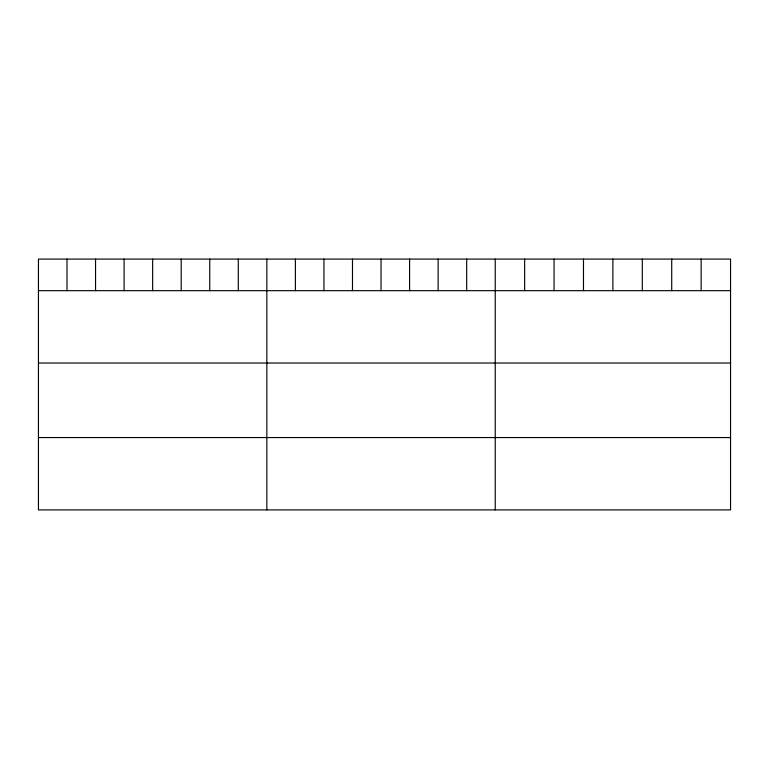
<?xml version="1.0" encoding="UTF-8"?>
<svg xmlns="http://www.w3.org/2000/svg" width="769" height="769" viewBox="0 0 769 769"><rect width="100%" height="100%" fill="white"/><g stroke="black" fill="none" stroke-linecap="round" stroke-linejoin="round"><path stroke-width="1.15" d="M730.55 290.672L730.55 509.914L38.45 509.914L38.45 259.086L730.55 259.086L730.55 290.672L38.45 290.672M38.45 363.026L730.55 363.026M38.45 437.561L730.55 437.561M701.136 259.086L701.136 290.672M671.721 259.086L671.721 290.672M642.307 259.086L642.307 290.672M612.893 259.086L612.893 290.672M583.479 259.086L583.479 290.672M554.064 259.086L554.064 290.672M524.65 259.086L524.65 290.672M495.236 259.086L495.236 509.914M466.687 259.086L466.687 290.672M438.138 259.086L438.138 290.672M409.589 259.086L409.589 290.672M381.039 259.086L381.039 290.672M352.49 259.086L352.49 290.672M323.941 259.086L323.941 290.672M295.392 259.086L295.392 290.672M266.843 259.086L266.843 509.914M238.294 259.086L238.294 290.672M209.745 259.086L209.745 290.672M181.196 259.086L181.196 290.672M152.647 259.086L152.647 290.672M124.097 259.086L124.097 290.672M95.548 259.086L95.548 290.672M66.999 259.086L66.999 290.672"/></g></svg>
